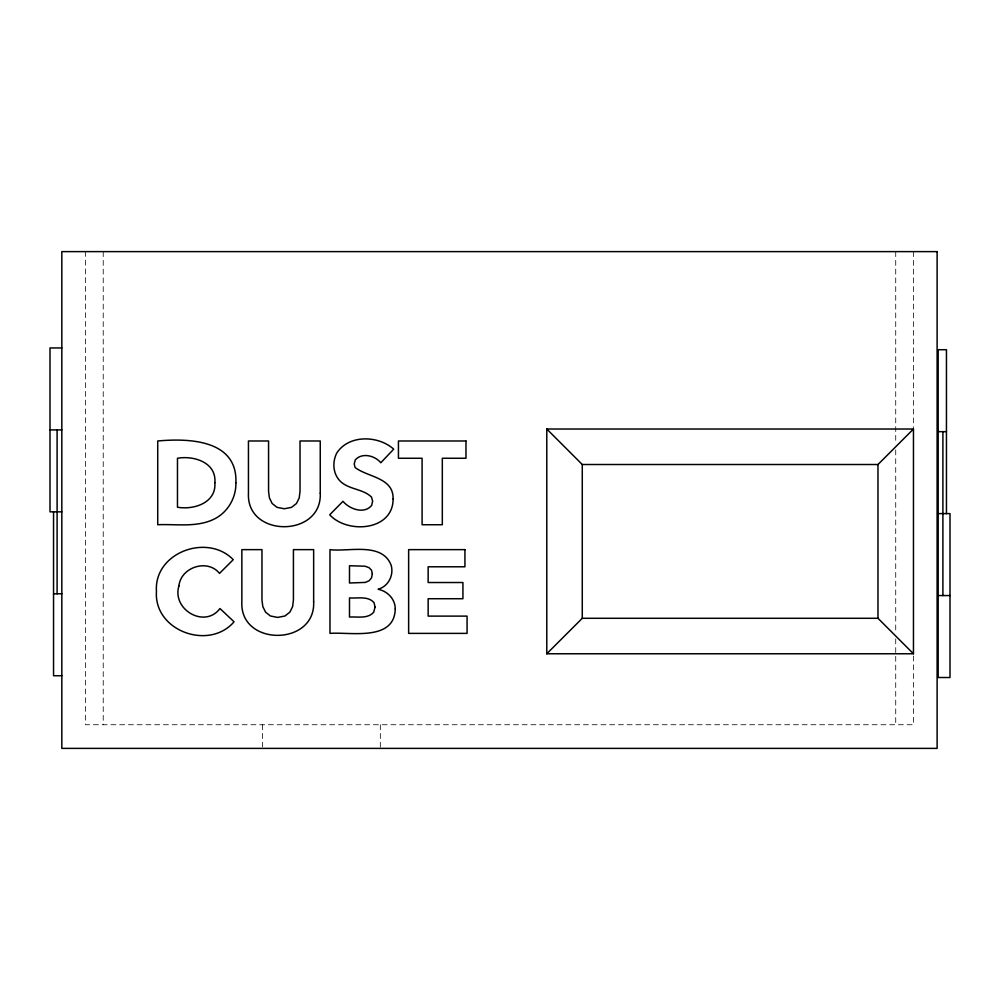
<?xml version="1.0" encoding="UTF-8"?>
<svg xmlns="http://www.w3.org/2000/svg" width="1000" height="1000" viewBox="0 0 1000 1000"><rect width="100%" height="100%" fill="white"/><g stroke="black" fill="none" stroke-linecap="round" stroke-linejoin="round"><path stroke-width="0.75" stroke-dasharray="5 3.75" d="M913.462 251.612L913.462 428.05M913.462 656.038L913.462 724.737L85.487 724.737L85.487 251.612M895.725 251.612L895.725 443.675M895.725 449.913L895.725 632.612M895.725 638.85L895.725 724.737M380.325 724.737L380.325 748.388M262.387 724.737L262.387 746.912M103.225 251.612L103.225 724.737"/><path stroke-width="1.5" d="M546.788 653.763L582.275 618.288L877.975 618.288L913.462 653.763L913.462 429.025L546.788 429.025L546.788 653.763L913.462 653.763M546.788 429.025L582.275 464.513L877.975 464.513L913.462 429.025M61.825 347.95L50 347.95L50 511.838L61.825 511.838M50 429.9L61.825 429.9M938.175 431.662L946.45 431.662M938.175 513.612L950 513.612L950 677.513L938.175 677.513L938.175 349.712L946.45 349.712L946.45 513.612M53.55 593.787L61.825 593.787M938.175 595.562L950 595.562M61.825 675.738L53.55 675.738L53.55 511.838M942.9 431.662L942.9 595.562M877.975 464.513L877.975 618.288M582.275 464.513L582.275 618.288M57.1 429.9L57.1 593.787M178.9 586.05C171.737 609.513 204.762 628.888 219.975 608.538L234.05 621.788C209.137 650.913 153.675 630.925 156.45 591.388C153.737 552.45 207.537 532.962 233.225 559.688L219.5 573.413C207.587 558.362 180.712 567.175 178.9 586.05M320.25 493.15C322.325 537.737 246.125 538.025 248.45 493.15L248.45 440.988L268.562 440.988L268.562 491.5L269.45 498L272.162 503.5L277.013 507.35L284.288 508.762L291.562 507.35L296.475 503.5L299.188 498L300.025 491.5L300.025 440.988L320.25 440.988L320.25 493.15M313.65 601.8C315.725 646.388 239.537 646.675 241.85 601.8L241.85 549.637L261.962 549.637L261.962 600.15L262.85 606.65L265.575 612.15L270.425 616L277.688 617.413L284.962 616L289.875 612.15L292.6 606.65L293.425 600.15L293.425 549.637L313.65 549.637L313.65 601.8M214.862 482.625C216.488 502.812 193.875 510.087 177.475 507.225L177.475 458.263C193.775 455.375 216.575 462.388 214.862 482.625M235.912 482.625C236.262 497.812 227.7 512.537 213.95 519.2C196.438 527.688 176.412 523.9 157.725 524.738L157.725 440.988C188.512 438.175 237.512 439.525 235.912 482.625M393.113 498.95C393.15 530.788 347.562 534.25 329.712 514.8L342.962 501.312C349.475 509.1 364.275 514.587 371.7 505.337L372.65 501.075L371.463 497.05C362.95 488.762 349.288 489.7 340.538 481.5C332.938 474.188 332.125 462.287 336.688 453.175C348.713 434.4 378.162 435.275 393.7 449.15L380.812 462.75C374.95 455.6 362.088 452.275 355.312 459.85L354.2 463.938L355.087 467.488C367.887 477.375 393.663 477.413 393.113 498.95M395.262 609.012C394.363 641.775 349.975 631.775 329.975 633.387L329.975 549.637C348.625 552.075 382.075 541.638 391.188 565.337C393.95 575.375 388.3 586.413 378.113 589.263C387.537 591.175 395.3 599.125 395.262 609.012M372.325 573.888L371.538 577.837L369.188 580.688L365.412 582.413L349.487 583L349.487 565.725L365.025 566.213L369.062 567.675L371.512 570.2L372.325 573.888M375.037 607.125L373.738 612.15C367.775 619.138 357.488 616.487 349.487 617.062L349.487 597.9C357.512 598.625 368.1 595.662 374.062 602.712L375.037 607.125M937.113 251.612L61.825 251.612L61.825 748.388L937.113 748.388L937.113 251.612M465.975 440.988L398.438 440.988L398.438 458.263L422.088 458.263L422.088 524.738L442.312 524.738L442.312 458.263L465.975 458.263L465.975 440.988M464.938 549.637L408.638 549.637L408.638 633.387L467.062 633.387L467.062 616.112L428.15 616.112L428.15 598.725L462.925 598.725L462.925 582.525L428.15 582.525L428.15 566.788L464.938 566.788L464.938 549.637"/></g></svg>
